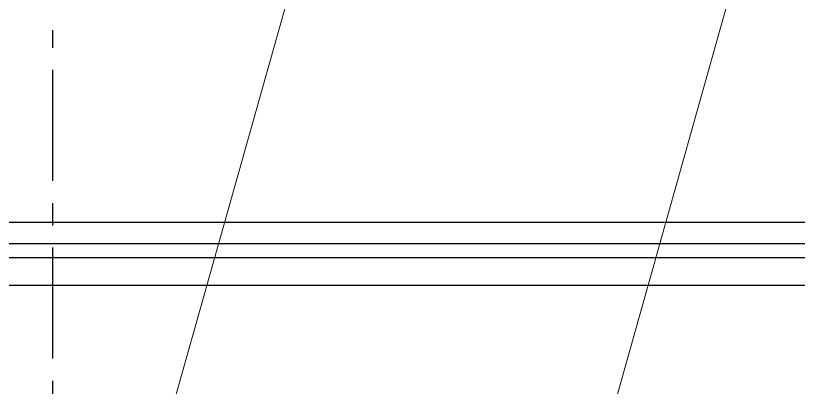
# Model space of a CAD drawing. Header units: millimetres. Extents: x 8981 to 59433, y 5244 to 14154.
# Drawn here: x 11583.9 to 12032, y 12328.6 to 12541.2 of the extents above; entities that cross this region are included whole.
import ezdxf

# ---------------------------------------------------------------- set-up
doc = ezdxf.new("R2010")
doc.units = ezdxf.units.MM
doc.linetypes.add('CENTERX2', pattern=[101.6, 63.5, -12.7, 12.7, -12.7])
doc.layers.add('1实线层', color=7, linetype='Continuous', lineweight=30)
doc.layers.add('铁心', color=3, linetype='Continuous', lineweight=0)
doc.layers.add('3中心线层', color=1, linetype='CENTERX2')

msp = doc.modelspace()

# ---------------------------------------------------------------- linework, layer by layer
at = {"layer": '1实线层'}
msp.add_lwpolyline([(10772.567, 12410.838), (12427.567, 12410.838), (12427.567, 12422.838), (10772.567, 12422.838)], close=True, dxfattribs=at)
at = {"layer": '1实线层', "ltscale": 3}
msp.add_lwpolyline([(10844.067, 12402.838), (12356.067, 12402.838), (12356.067, 12386.838), (10844.067, 12386.838)], close=True, dxfattribs=at)
at = {"layer": '3中心线层'}
msp.add_line((11605.067, 10617.838), (11605.067, 12532.838), dxfattribs=at)
at = {"layer": '铁心'}
for p, q in [((11674.895, 12321.277, -849.998), (11796.964, 12755.017)), ((11927.549, 12321.277, -849.998), (12049.618, 12755.017))]:
    msp.add_line(p, q, dxfattribs=at)

doc.saveas('drawing.dxf')
